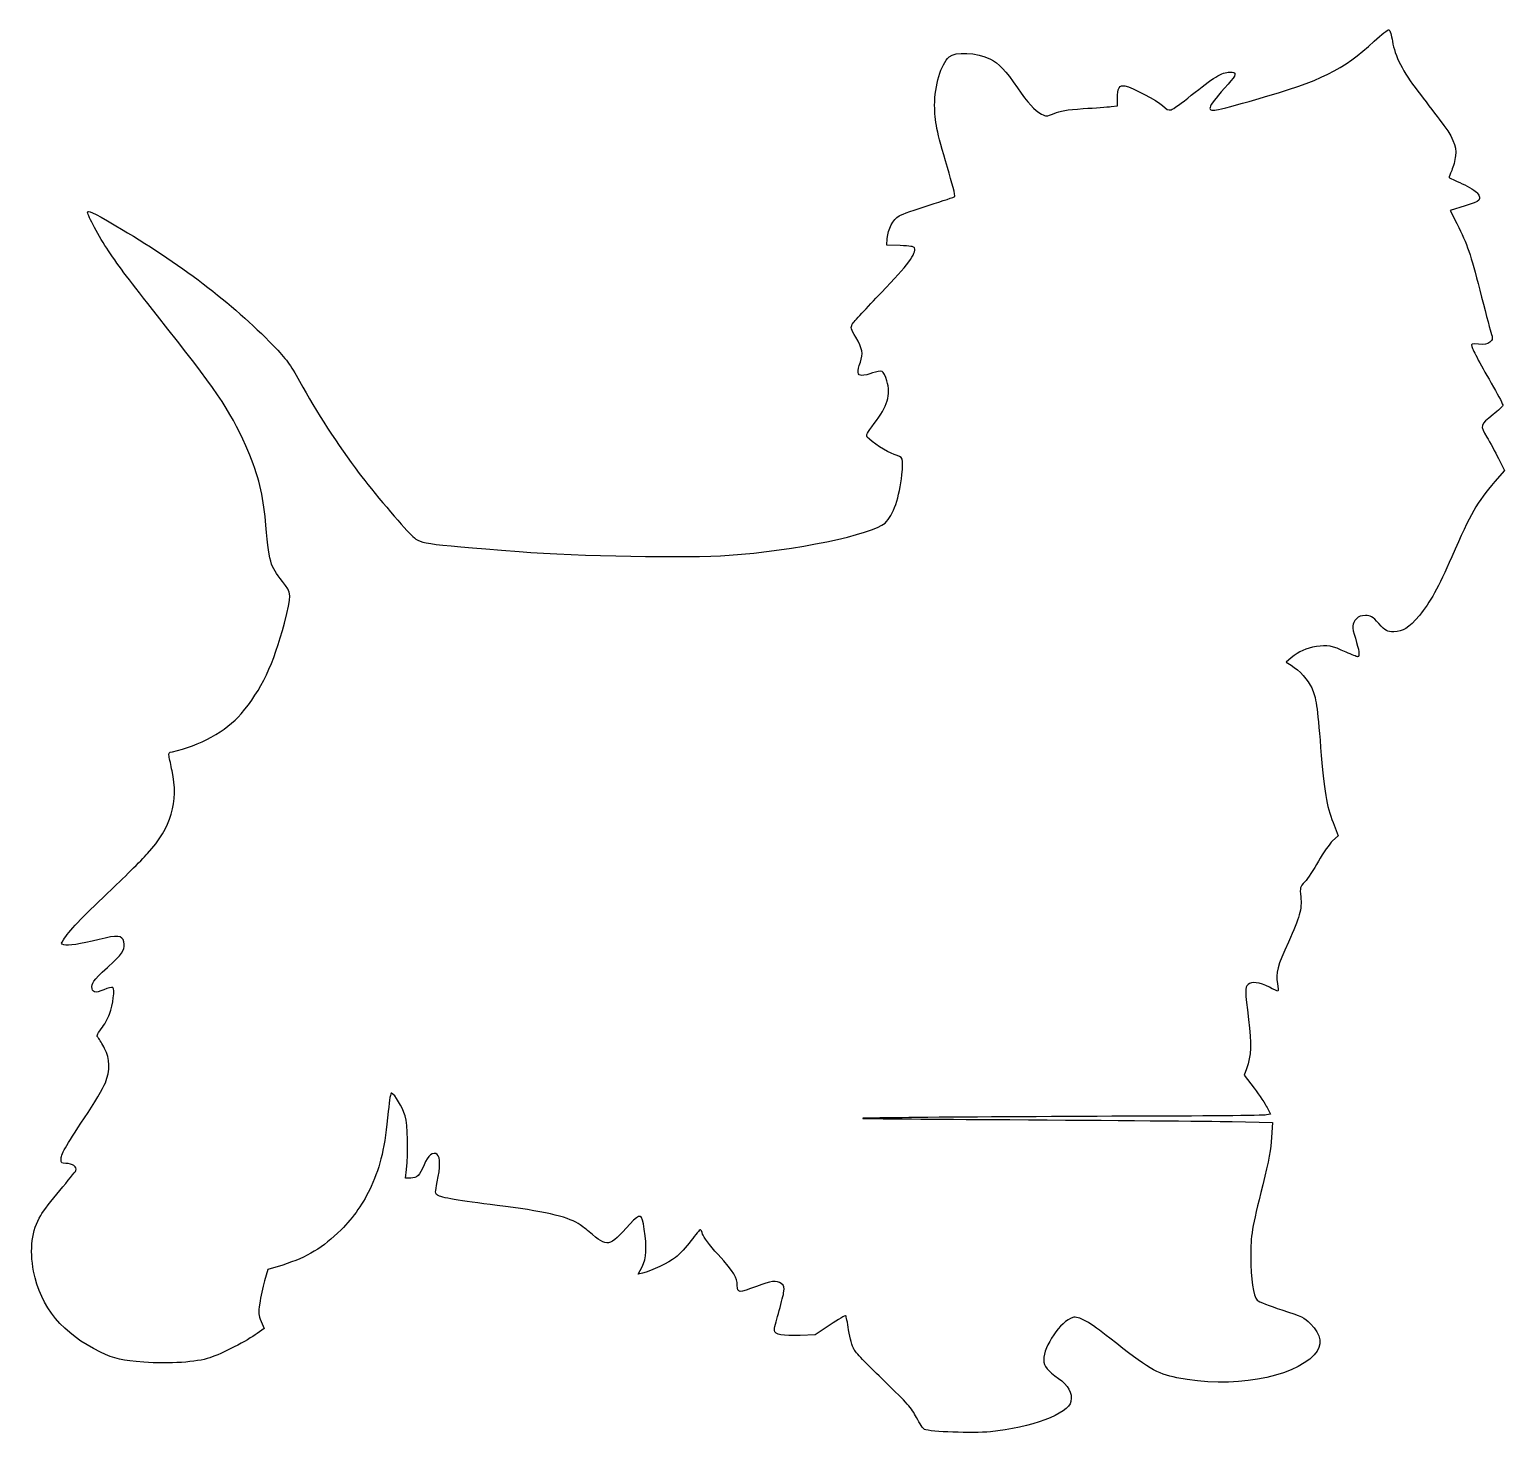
# Model space of a CAD drawing. Header units: centimetres. Extents: x -17.7 to 17.6, y -16.8 to 16.8.
import ezdxf

# ---------------------------------------------------------------- set-up
doc = ezdxf.new("R2010")
doc.units = ezdxf.units.CM
doc.header["$MEASUREMENT"] = 0
doc.layers.add('Layer 1', color=7, linetype='Continuous')

msp = doc.modelspace()

# ---------------------------------------------------------------- linework, layer by layer
at = {"layer": 'Layer 1'}
msp.add_open_spline([(14.50975, 16.52764), (13.75833, 15.82914), (13.25739, 15.58572), (11.68047, 15.13064), (11.68047, 15.13064), (11.24655, 15.00364), (10.81969, 14.89428), (10.73855, 14.88017), (10.73855, 14.88017), (10.47397, 14.84489), (10.5163, 14.9472), (11.01372, 15.49753), (11.01372, 15.49753), (11.22186, 15.73036), (11.22891, 15.78681), (11.049, 15.78681), (11.049, 15.78681), (10.87614, 15.78681), (10.64331, 15.6457), (10.13178, 15.22942), (10.13178, 15.22942), (9.90953, 15.0495), (9.69434, 14.89428), (9.64847, 14.8837), (9.64847, 14.8837), (9.58497, 14.86959), (9.53558, 14.89076), (9.44386, 14.98248), (9.44386, 14.98248), (9.32039, 15.10242), (8.71714, 15.41992), (8.54075, 15.4552), (8.54075, 15.4552), (8.41022, 15.48342), (8.36083, 15.39876), (8.36083, 15.15534), (8.36083, 15.15534), (8.36083, 15.15534), (8.36083, 14.97895), (8.36083, 14.97895), (8.36083, 14.97895), (8.36083, 14.97895), (8.21266, 14.96131), (8.21266, 14.96131), (8.21266, 14.96131), (8.12799, 14.95073), (7.82813, 14.92956), (7.54591, 14.91192), (7.54591, 14.91192), (7.14374, 14.8837), (6.99558, 14.859), (6.84741, 14.7955), (6.84741, 14.7955), (6.66397, 14.71789), (6.65691, 14.71789), (6.54402, 14.77786), (6.54402, 14.77786), (6.38174, 14.86605), (6.21594, 15.0495), (5.96899, 15.40933), (5.96899, 15.40933), (5.68677, 15.82561), (5.51743, 16.002), (5.32341, 16.09725), (5.32341, 16.09725), (4.9918, 16.25953), (4.48027, 16.28422), (4.3321, 16.15017), (4.3321, 16.15017), (4.13807, 15.97378), (3.98638, 15.46578), (3.98638, 14.98953), (3.98638, 14.98953), (3.98638, 14.605), (4.03224, 14.38275), (4.2933, 13.50434), (4.2933, 13.50434), (4.40266, 13.1304), (4.4838, 12.81642), (4.47322, 12.80584), (4.47322, 12.80584), (4.46264, 12.79526), (4.18394, 12.70353), (3.85586, 12.5977), (3.85586, 12.5977), (3.52425, 12.49539), (3.19969, 12.37898), (3.13619, 12.3437), (3.13619, 12.3437), (2.99155, 12.26256), (2.86808, 12.02267), (2.85044, 11.80042), (2.85044, 11.80042), (2.85044, 11.80042), (2.83986, 11.64167), (2.83986, 11.64167), (2.83986, 11.64167), (2.83986, 11.64167), (3.16442, 11.63109), (3.16442, 11.63109), (3.16442, 11.63109), (3.39373, 11.62403), (3.4925, 11.6064), (3.50309, 11.57465), (3.50309, 11.57465), (3.55248, 11.44412), (3.34787, 11.16543), (2.71287, 10.50926), (2.71287, 10.50926), (2.35656, 10.13884), (2.04259, 9.79665), (2.01437, 9.74726), (2.01437, 9.74726), (1.97204, 9.66259), (1.97909, 9.6379), (2.09904, 9.43329), (2.09904, 9.43329), (2.25779, 9.16165), (2.27896, 9.04171), (2.2084, 8.84062), (2.2084, 8.84062), (2.12373, 8.60426), (2.13432, 8.51959), (2.24368, 8.51959), (2.24368, 8.51959), (2.2966, 8.51959), (2.41301, 8.54781), (2.50121, 8.57956), (2.50121, 8.57956), (2.59293, 8.61131), (2.69524, 8.62895), (2.72699, 8.61484), (2.72699, 8.61484), (2.75874, 8.60426), (2.80813, 8.50548), (2.84341, 8.39259), (2.84341, 8.39259), (2.94219, 8.05392), (2.86105, 7.78934), (2.53649, 7.36601), (2.53649, 7.36601), (2.36716, 7.14376), (2.33893, 7.08732), (2.37421, 7.04498), (2.37421, 7.04498), (2.47299, 6.92151), (2.83988, 6.68162), (3.01627, 6.6287), (3.01627, 6.6287), (3.23852, 6.55814), (3.24205, 6.55109), (3.19971, 6.13834), (3.19971, 6.13834), (3.14679, 5.60917), (2.9951, 5.1682), (2.79754, 4.98476), (2.79754, 4.98476), (2.50473, 4.71312), (0.6209, 4.32154), (-0.93485, 4.21218), (-0.93485, 4.21218), (-1.9191, 4.14515), (-4.55435, 4.19101), (-5.96193, 4.30037), (-5.96193, 4.30037), (-8.39257, 4.4944), (-8.31849, 4.48029), (-8.55132, 4.70254), (-8.55132, 4.70254), (-8.7524, 4.9001), (-9.49324, 5.77146), (-9.7931, 6.17362), (-9.7931, 6.17362), (-10.30816, 6.85801), (-10.81616, 7.64118), (-11.22185, 8.38201), (-11.22185, 8.38201), (-11.44763, 8.79476), (-11.53229, 8.90412), (-11.85332, 9.23926), (-11.85332, 9.23926), (-12.83051, 10.2482), (-14.09699, 11.21482), (-15.62451, 12.10734), (-15.62451, 12.10734), (-16.19601, 12.44248), (-16.29832, 12.49187), (-16.29832, 12.42484), (-16.29832, 12.42484), (-16.29832, 12.35076), (-16.01963, 11.8357), (-15.79738, 11.50409), (-15.79738, 11.50409), (-15.52927, 11.10545), (-15.29996, 10.80206), (-14.62263, 9.94834), (-14.62263, 9.94834), (-13.2221, 8.18092), (-12.89755, 7.70467), (-12.50949, 6.83684), (-12.50949, 6.83684), (-12.23785, 6.22653), (-12.10732, 5.74323), (-12.04735, 5.14351), (-12.04735, 5.14351), (-11.93446, 3.96523), (-11.93799, 3.97934), (-11.62754, 3.58423), (-11.62754, 3.58423), (-11.40882, 3.30554), (-11.40882, 3.27379), (-11.58521, 2.5894), (-11.58521, 2.5894), (-11.84274, 1.60162), (-12.13202, 0.99484), (-12.62238, 0.41276), (-12.62238, 0.41276), (-12.9681, 0.00707), (-13.6278, -0.3563), (-14.26632, -0.49388), (-14.26632, -0.49388), (-14.35451, -0.51152), (-14.3651, -0.52563), (-14.34746, -0.6103), (-14.34746, -0.6103), (-14.33335, -0.66322), (-14.3016, -0.81491), (-14.27338, -0.95249), (-14.27338, -0.95249), (-14.1111, -1.69332), (-14.29455, -2.30716), (-14.85899, -2.93157), (-14.85899, -2.93157), (-15.02127, -3.10443), (-15.44813, -3.53129), (-15.81149, -3.87349), (-15.81149, -3.87349), (-16.44296, -4.47321), (-16.74635, -4.79424), (-16.87688, -4.99885), (-16.87688, -4.99885), (-16.93685, -5.08704), (-16.93332, -5.0941), (-16.86277, -5.11527), (-16.86277, -5.11527), (-16.75694, -5.14702), (-16.48883, -5.10821), (-16.02316, -4.9918), (-16.02316, -4.9918), (-15.58219, -4.87891), (-15.4693, -4.88949), (-15.43049, -5.04472), (-15.43049, -5.04472), (-15.39168, -5.19994), (-15.45166, -5.31636), (-15.67038, -5.51744), (-15.67038, -5.51744), (-16.12899, -5.93725), (-16.19249, -6.01133), (-16.19249, -6.12069), (-16.19249, -6.12069), (-16.19249, -6.26533), (-16.12193, -6.2865), (-15.91027, -6.19477), (-15.91027, -6.19477), (-15.81149, -6.15244), (-15.71624, -6.12774), (-15.69508, -6.14185), (-15.69508, -6.14185), (-15.63864, -6.1736), (-15.68802, -6.54402), (-15.77269, -6.78038), (-15.77269, -6.78038), (-15.81502, -6.88269), (-15.89969, -7.04144), (-15.97025, -7.12963), (-15.97025, -7.12963), (-16.07961, -7.27427), (-16.08667, -7.29896), (-16.04081, -7.34835), (-16.04081, -7.34835), (-16.01259, -7.38363), (-15.94203, -7.49652), (-15.88912, -7.60235), (-15.88912, -7.60235), (-15.75859, -7.84929), (-15.75506, -8.12446), (-15.87148, -8.42785), (-15.87148, -8.42785), (-15.91734, -8.54074), (-16.14312, -8.91821), (-16.37242, -9.26393), (-16.37242, -9.26393), (-16.83809, -9.96949), (-16.93334, -10.13529), (-16.93334, -10.26582), (-16.93334, -10.26582), (-16.93334, -10.34343), (-16.91923, -10.35401), (-16.81692, -10.35401), (-16.81692, -10.35401), (-16.6617, -10.35401), (-16.5347, -10.4422), (-16.57703, -10.52334), (-16.57703, -10.52334), (-16.59467, -10.55862), (-16.76753, -10.77028), (-16.96156, -11.00312), (-16.96156, -11.00312), (-17.15206, -11.23243), (-17.3602, -11.50054), (-17.42017, -11.59931), (-17.42017, -11.59931), (-17.63184, -11.95209), (-17.68828, -12.4107), (-17.5895, -12.93634), (-17.5895, -12.93634), (-17.42369, -13.79359), (-16.88394, -14.44623), (-15.99142, -14.87309), (-15.99142, -14.87309), (-15.64217, -15.0389), (-15.46578, -15.08123), (-14.95425, -15.11651), (-14.95425, -15.11651), (-14.34394, -15.15884), (-13.68072, -15.11651), (-13.37028, -15.01068), (-13.37028, -15.01068), (-13.09159, -14.91896), (-12.46364, -14.5944), (-12.23434, -14.4286), (-12.23434, -14.4286), (-12.23434, -14.4286), (-12.06853, -14.30513), (-12.06853, -14.30513), (-12.06853, -14.30513), (-12.06853, -14.30513), (-12.14261, -14.13932), (-12.14261, -14.13932), (-12.14261, -14.13932), (-12.20964, -13.9841), (-12.21317, -13.95235), (-12.17436, -13.7054), (-12.17436, -13.7054), (-12.15319, -13.56076), (-12.10028, -13.31734), (-12.05794, -13.16918), (-12.05794, -13.16918), (-12.05794, -13.16918), (-11.98033, -12.89754), (-11.98033, -12.89754), (-11.98033, -12.89754), (-11.98033, -12.89754), (-11.62402, -12.78818), (-11.62402, -12.78818), (-11.62402, -12.78818), (-11.02783, -12.59768), (-10.67152, -12.38249), (-10.22702, -11.94504), (-10.22702, -11.94504), (-9.93069, -11.64871), (-9.68727, -11.29946), (-9.50735, -10.90435), (-9.50735, -10.90435), (-9.27804, -10.39988), (-9.17927, -9.96949), (-9.09813, -9.10871), (-9.09813, -9.10871), (-9.06991, -8.81238), (-9.04169, -8.66068), (-9.01699, -8.67127), (-9.01699, -8.67127), (-8.94291, -8.69244), (-8.75241, -9.01346), (-8.69243, -9.21808), (-8.69243, -9.21808), (-8.62893, -9.42975), (-8.61482, -10.08591), (-8.66068, -10.50219), (-8.66068, -10.50219), (-8.66068, -10.50219), (-8.68537, -10.7068), (-8.68537, -10.7068), (-8.68537, -10.7068), (-8.68537, -10.7068), (-8.55837, -10.7068), (-8.55837, -10.7068), (-8.55837, -10.7068), (-8.40668, -10.7068), (-8.3467, -10.64683), (-8.24087, -10.38577), (-8.24087, -10.38577), (-8.1562, -10.16705), (-8.01862, -10.06121), (-7.92337, -10.13883), (-7.92337, -10.13883), (-7.84929, -10.20233), (-7.84929, -10.44222), (-7.92337, -10.79852), (-7.92337, -10.79852), (-7.97629, -11.05252), (-7.97629, -11.07369), (-7.91984, -11.11602), (-7.91984, -11.11602), (-7.84223, -11.17246), (-7.39773, -11.25008), (-6.49109, -11.35944), (-6.49109, -11.35944), (-5.39042, -11.49702), (-4.82951, -11.62402), (-4.55081, -11.79336), (-4.55081, -11.79336), (-4.50142, -11.82511), (-4.38148, -11.9133), (-4.28623, -11.99444), (-4.28623, -11.99444), (-3.82762, -12.37191), (-3.82762, -12.37191), (-3.30551, -11.80394), (-3.30551, -11.80394), (-3.05857, -11.53583), (-3.02329, -11.54994), (-2.96684, -11.92741), (-2.96684, -11.92741), (-2.89981, -12.37544), (-2.91392, -12.62238), (-3.01976, -12.83052), (-3.01976, -12.83052), (-3.01976, -12.83052), (-3.11148, -13.01044), (-3.11148, -13.01044), (-3.11148, -13.01044), (-3.11148, -13.01044), (-3.00917, -12.98575), (-3.00917, -12.98575), (-3.00917, -12.98575), (-2.78692, -12.92931), (-2.38475, -12.73528), (-2.22248, -12.60828), (-2.22248, -12.60828), (-2.1237, -12.53067), (-1.9579, -12.35075), (-1.84854, -12.20611), (-1.84854, -12.20611), (-1.73918, -12.06147), (-1.63687, -11.94153), (-1.62276, -11.94153), (-1.62276, -11.94153), (-1.60512, -11.94153), (-1.58395, -11.98739), (-1.56984, -12.04736), (-1.56984, -12.04736), (-1.55573, -12.10733), (-1.40403, -12.30842), (-1.19942, -12.53772), (-1.19942, -12.53772), (-0.80078, -12.98222), (-0.74081, -13.081), (-0.74081, -13.28208), (-0.74081, -13.28208), (-0.74081, -13.462), (-0.702, -13.46552), (-0.27867, -13.29972), (-0.27867, -13.29972), (0.07764, -13.16214), (0.19405, -13.14803), (0.314, -13.23269), (0.314, -13.23269), (0.38456, -13.28561), (0.39161, -13.3103), (0.37044, -13.45141), (0.37044, -13.45141), (0.35633, -13.5396), (0.29988, -13.76185), (0.24344, -13.94883), (0.24344, -13.94883), (0.187, -14.1358), (0.14466, -14.31925), (0.14819, -14.35452), (0.14819, -14.35452), (0.1623, -14.45683), (0.34575, -14.4921), (0.76202, -14.47446), (0.76202, -14.47446), (0.76202, -14.47446), (1.12185, -14.46388), (1.12185, -14.46388), (1.12185, -14.46388), (1.12185, -14.46388), (1.48168, -14.22399), (1.48168, -14.22399), (1.48168, -14.22399), (1.67924, -14.08993), (1.84857, -13.99116), (1.85915, -14.00174), (1.85915, -14.00174), (1.86973, -14.01232), (1.90148, -14.16755), (1.92618, -14.34393), (1.92618, -14.34393), (1.95793, -14.5556), (2.00379, -14.7214), (2.06024, -14.81665), (2.06024, -14.81665), (2.10963, -14.89779), (2.43418, -15.23646), (2.78343, -15.57159), (2.78343, -15.57159), (3.33729, -16.10428), (3.43254, -16.21012), (3.55249, -16.43942), (3.55249, -16.43942), (3.62657, -16.58406), (3.71124, -16.71459), (3.73946, -16.72517), (3.73946, -16.72517), (3.88763, -16.78514), (4.88952, -16.82395), (5.3199, -16.78161), (5.3199, -16.78161), (6.27946, -16.69342), (7.19668, -16.35122), (7.24959, -16.05489), (7.24959, -16.05489), (7.2884, -15.85733), (7.17903, -15.65978), (6.94973, -15.50456), (6.94973, -15.50456), (6.6922, -15.32817), (6.59695, -15.20823), (6.59695, -15.06006), (6.59695, -15.06006), (6.59695, -14.72845), (7.00264, -14.13578), (7.29545, -14.04406), (7.29545, -14.04406), (7.42598, -14.00173), (7.7082, -14.16048), (8.18445, -14.54148), (8.18445, -14.54148), (9.09814, -15.2682), (9.29923, -15.38815), (9.78959, -15.48692), (9.78959, -15.48692), (11.08428, -15.7515), (12.54831, -15.50456), (13.07748, -14.93659), (13.07748, -14.93659), (13.28209, -14.71434), (13.25034, -14.45681), (12.98576, -14.19576), (12.98576, -14.19576), (12.83759, -14.04407), (12.78115, -14.01937), (12.29784, -13.86062), (12.29784, -13.86062), (12.00856, -13.7689), (11.74398, -13.66659), (11.7087, -13.63131), (11.7087, -13.63131), (11.62051, -13.54312), (11.55701, -13.11273), (11.55701, -12.59414), (11.55701, -12.59414), (11.55348, -12.0685), (11.57818, -11.92739), (11.84276, -10.86553), (11.84276, -10.86553), (11.9874, -10.28345), (12.04032, -10.00122), (12.05443, -9.73311), (12.05443, -9.73311), (12.05443, -9.73311), (12.0756, -9.3768), (12.0756, -9.3768), (12.0756, -9.3768), (12.0756, -9.3768), (11.10899, -9.35211), (11.10899, -9.35211), (11.10899, -9.35211), (10.5763, -9.34153), (8.18093, -9.32036), (5.78557, -9.30625), (5.78557, -9.30625), (1.71451, -9.27803), (1.55576, -9.27803), (3.36904, -9.25686), (3.36904, -9.25686), (4.43796, -9.24628), (6.77687, -9.23217), (8.57251, -9.22511), (8.57251, -9.22511), (10.36815, -9.22158), (11.87804, -9.20747), (11.93095, -9.19336), (11.93095, -9.19336), (11.93095, -9.19336), (12.02973, -9.17219), (12.02973, -9.17219), (12.02973, -9.17219), (12.02973, -9.17219), (11.94859, -9.01697), (11.94859, -9.01697), (11.94859, -9.01697), (11.90626, -8.93583), (11.76515, -8.72416), (11.63462, -8.5513), (11.63462, -8.5513), (11.63462, -8.5513), (11.39826, -8.24086), (11.39826, -8.24086), (11.39826, -8.24086), (11.39826, -8.24086), (11.45118, -8.09269), (11.45118, -8.09269), (11.45118, -8.09269), (11.5676, -7.75402), (11.57818, -7.50355), (11.5041, -6.90383), (11.5041, -6.90383), (11.41591, -6.22297), (11.41238, -6.14183), (11.48999, -6.06775), (11.48999, -6.06775), (11.5676, -5.98661), (11.76868, -6.01483), (12.00152, -6.13478), (12.00152, -6.13478), (12.09677, -6.18417), (12.18849, -6.2265), (12.2026, -6.2265), (12.2026, -6.2265), (12.22024, -6.2265), (12.21671, -6.14536), (12.19554, -6.04658), (12.19554, -6.04658), (12.14615, -5.79964), (12.19554, -5.61972), (12.4566, -5.05175), (12.4566, -5.05175), (12.72824, -4.46261), (12.78116, -4.26506), (12.75293, -3.96872), (12.75293, -3.96872), (12.73176, -3.74294), (12.73176, -3.73589), (12.85171, -3.60889), (12.85171, -3.60889), (12.91521, -3.53833), (13.06338, -3.31608), (13.17627, -3.11853), (13.17627, -3.11853), (13.29269, -2.91745), (13.44085, -2.6952), (13.51494, -2.62817), (13.51494, -2.62817), (13.51494, -2.62817), (13.64547, -2.5047), (13.64547, -2.5047), (13.64547, -2.5047), (13.64547, -2.5047), (13.52553, -2.19073), (13.52553, -2.19073), (13.52553, -2.19073), (13.36678, -1.77798), (13.31739, -1.46754), (13.2292, -0.39509), (13.2292, -0.39509), (13.14806, 0.61033), (13.11984, 0.80083), (13.01753, 1.03366), (13.01753, 1.03366), (12.93639, 1.21358), (12.71414, 1.46052), (12.52717, 1.57694), (12.52717, 1.57694), (12.52717, 1.57694), (12.40723, 1.65455), (12.40723, 1.65455), (12.40723, 1.65455), (12.40723, 1.65455), (12.52717, 1.75686), (12.52717, 1.75686), (12.52717, 1.75686), (12.71061, 1.90855), (12.87995, 1.98617), (13.12689, 2.02497), (13.12689, 2.02497), (13.38795, 2.0673), (13.50436, 2.04614), (13.8395, 1.89091), (13.8395, 1.89091), (13.97356, 1.83094), (14.09703, 1.78155), (14.11467, 1.78155), (14.11467, 1.78155), (14.17111, 1.78155), (14.14995, 1.94383), (14.06175, 2.22605), (14.06175, 2.22605), (13.97003, 2.5118), (13.97356, 2.56472), (14.08644, 2.69172), (14.08644, 2.69172), (14.13936, 2.74816), (14.19933, 2.76933), (14.30163, 2.76933), (14.30163, 2.76933), (14.42863, 2.76933), (14.46391, 2.74816), (14.62266, 2.5753), (14.62266, 2.5753), (14.79552, 2.38833), (14.81316, 2.38127), (14.98249, 2.38127), (14.98249, 2.38127), (15.20474, 2.38127), (15.32821, 2.46241), (15.5928, 2.77285), (15.5928, 2.77285), (15.85386, 3.08682), (16.04436, 3.43254), (16.36891, 4.17338), (16.36891, 4.17338), (16.82752, 5.23171), (16.9651, 5.4716), (17.40255, 5.9796), (17.40255, 5.9796), (17.40255, 5.9796), (17.63186, 6.24418), (17.63186, 6.24418), (17.63186, 6.24418), (17.63186, 6.24418), (17.49075, 6.5264), (17.49075, 6.5264), (17.49075, 6.5264), (17.41314, 6.68162), (17.28614, 6.91446), (17.20853, 7.04498), (17.20853, 7.04498), (17.04272, 7.32367), (17.04625, 7.3272), (17.36022, 7.5812), (17.36022, 7.5812), (17.48016, 7.67998), (17.586, 7.77876), (17.59305, 7.79639), (17.59305, 7.79639), (17.60011, 7.81756), (17.4978, 8.01511), (17.3708, 8.23736), (17.3708, 8.23736), (17.06388, 8.76653), (16.87691, 9.1193), (16.84869, 9.21103), (16.84869, 9.21103), (16.82752, 9.27806), (16.83811, 9.28159), (17.01097, 9.26747), (17.01097, 9.26747), (17.15914, 9.25689), (17.21558, 9.26747), (17.27908, 9.31686), (17.27908, 9.31686), (17.35316, 9.38389), (17.35669, 9.38742), (17.30377, 9.56028), (17.30377, 9.56028), (17.27202, 9.65906), (17.1556, 10.11061), (17.03919, 10.5657), (17.03919, 10.5657), (16.82047, 11.43001), (16.74638, 11.6452), (16.48886, 12.16026), (16.48886, 12.16026), (16.48886, 12.16026), (16.33364, 12.46718), (16.33364, 12.46718), (16.33364, 12.46718), (16.33364, 12.46718), (16.68642, 12.58007), (16.68642, 12.58007), (16.68642, 12.58007), (17.06389, 12.70001), (17.09211, 12.73176), (16.97923, 12.89051), (16.97923, 12.89051), (16.94748, 12.93637), (16.7852, 13.03868), (16.6194, 13.11276), (16.6194, 13.11276), (16.45359, 13.19037), (16.31248, 13.2574), (16.30543, 13.26093), (16.30543, 13.26093), (16.3019, 13.26799), (16.33012, 13.34207), (16.36893, 13.43026), (16.36893, 13.43026), (16.40421, 13.51493), (16.44654, 13.67368), (16.46065, 13.77951), (16.46065, 13.77951), (16.48887, 14.02645), (16.39715, 14.23107), (16.06907, 14.65793), (16.06907, 14.65793), (15.94207, 14.82374), (15.71276, 15.1236), (15.55401, 15.32821), (15.55401, 15.32821), (15.20123, 15.79035), (15.0072, 16.17488), (14.94723, 16.52413), (14.94723, 16.52413), (14.92606, 16.66877), (14.88726, 16.79224), (14.86256, 16.7993), (14.86256, 16.7993), (14.84139, 16.80636), (14.68264, 16.68288), (14.50978, 16.52766), (14.50978, 16.52766), (14.50978, 16.52766), (14.50975, 16.52764), (14.50975, 16.52764)], degree=3, knots=[0, 0, 0, 0, 0.00480769, 0.00480769, 0.00480769, 0.00480769, 0.00961538, 0.00961538, 0.00961538, 0.00961538, 0.01442308, 0.01442308, 0.01442308, 0.01442308, 0.01923077, 0.01923077, 0.01923077, 0.01923077, 0.02403846, 0.02403846, 0.02403846, 0.02403846, 0.02884615, 0.02884615, 0.02884615, 0.02884615, 0.03365385, 0.03365385, 0.03365385, 0.03365385, 0.03846154, 0.03846154, 0.03846154, 0.03846154, 0.04326923, 0.04326923, 0.04326923, 0.04326923, 0.04807692, 0.04807692, 0.04807692, 0.04807692, 0.05288462, 0.05288462, 0.05288462, 0.05288462, 0.05769231, 0.05769231, 0.05769231, 0.05769231, 0.0625, 0.0625, 0.0625, 0.0625, 0.06730769, 0.06730769, 0.06730769, 0.06730769, 0.07211538, 0.07211538, 0.07211538, 0.07211538, 0.07692308, 0.07692308, 0.07692308, 0.07692308, 0.08173077, 0.08173077, 0.08173077, 0.08173077, 0.08653846, 0.08653846, 0.08653846, 0.08653846, 0.09134615, 0.09134615, 0.09134615, 0.09134615, 0.09615385, 0.09615385, 0.09615385, 0.09615385, 0.10096154, 0.10096154, 0.10096154, 0.10096154, 0.10576923, 0.10576923, 0.10576923, 0.10576923, 0.11057692, 0.11057692, 0.11057692, 0.11057692, 0.11538462, 0.11538462, 0.11538462, 0.11538462, 0.12019231, 0.12019231, 0.12019231, 0.12019231, 0.125, 0.125, 0.125, 0.125, 0.12980769, 0.12980769, 0.12980769, 0.12980769, 0.13461538, 0.13461538, 0.13461538, 0.13461538, 0.13942308, 0.13942308, 0.13942308, 0.13942308, 0.14423077, 0.14423077, 0.14423077, 0.14423077, 0.14903846, 0.14903846, 0.14903846, 0.14903846, 0.15384615, 0.15384615, 0.15384615, 0.15384615, 0.15865385, 0.15865385, 0.15865385, 0.15865385, 0.16346154, 0.16346154, 0.16346154, 0.16346154, 0.16826923, 0.16826923, 0.16826923, 0.16826923, 0.17307692, 0.17307692, 0.17307692, 0.17307692, 0.17788462, 0.17788462, 0.17788462, 0.17788462, 0.18269231, 0.18269231, 0.18269231, 0.18269231, 0.1875, 0.1875, 0.1875, 0.1875, 0.19230769, 0.19230769, 0.19230769, 0.19230769, 0.19711538, 0.19711538, 0.19711538, 0.19711538, 0.20192308, 0.20192308, 0.20192308, 0.20192308, 0.20673077, 0.20673077, 0.20673077, 0.20673077, 0.21153846, 0.21153846, 0.21153846, 0.21153846, 0.21634615, 0.21634615, 0.21634615, 0.21634615, 0.22115385, 0.22115385, 0.22115385, 0.22115385, 0.22596154, 0.22596154, 0.22596154, 0.22596154, 0.23076923, 0.23076923, 0.23076923, 0.23076923, 0.23557692, 0.23557692, 0.23557692, 0.23557692, 0.24038462, 0.24038462, 0.24038462, 0.24038462, 0.24519231, 0.24519231, 0.24519231, 0.24519231, 0.25, 0.25, 0.25, 0.25, 0.25480769, 0.25480769, 0.25480769, 0.25480769, 0.25961538, 0.25961538, 0.25961538, 0.25961538, 0.26442308, 0.26442308, 0.26442308, 0.26442308, 0.26923077, 0.26923077, 0.26923077, 0.26923077, 0.27403846, 0.27403846, 0.27403846, 0.27403846, 0.27884615, 0.27884615, 0.27884615, 0.27884615, 0.28365385, 0.28365385, 0.28365385, 0.28365385, 0.28846154, 0.28846154, 0.28846154, 0.28846154, 0.29326923, 0.29326923, 0.29326923, 0.29326923, 0.29807692, 0.29807692, 0.29807692, 0.29807692, 0.30288462, 0.30288462, 0.30288462, 0.30288462, 0.30769231, 0.30769231, 0.30769231, 0.30769231, 0.3125, 0.3125, 0.3125, 0.3125, 0.31730769, 0.31730769, 0.31730769, 0.31730769, 0.32211538, 0.32211538, 0.32211538, 0.32211538, 0.32692308, 0.32692308, 0.32692308, 0.32692308, 0.33173077, 0.33173077, 0.33173077, 0.33173077, 0.33653846, 0.33653846, 0.33653846, 0.33653846, 0.34134615, 0.34134615, 0.34134615, 0.34134615, 0.34615385, 0.34615385, 0.34615385, 0.34615385, 0.35096154, 0.35096154, 0.35096154, 0.35096154, 0.35576923, 0.35576923, 0.35576923, 0.35576923, 0.36057692, 0.36057692, 0.36057692, 0.36057692, 0.36538462, 0.36538462, 0.36538462, 0.36538462, 0.37019231, 0.37019231, 0.37019231, 0.37019231, 0.375, 0.375, 0.375, 0.375, 0.37980769, 0.37980769, 0.37980769, 0.37980769, 0.38461538, 0.38461538, 0.38461538, 0.38461538, 0.38942308, 0.38942308, 0.38942308, 0.38942308, 0.39423077, 0.39423077, 0.39423077, 0.39423077, 0.39903846, 0.39903846, 0.39903846, 0.39903846, 0.40384615, 0.40384615, 0.40384615, 0.40384615, 0.40865385, 0.40865385, 0.40865385, 0.40865385, 0.41346154, 0.41346154, 0.41346154, 0.41346154, 0.41826923, 0.41826923, 0.41826923, 0.41826923, 0.42307692, 0.42307692, 0.42307692, 0.42307692, 0.42788462, 0.42788462, 0.42788462, 0.42788462, 0.43269231, 0.43269231, 0.43269231, 0.43269231, 0.4375, 0.4375, 0.4375, 0.4375, 0.44230769, 0.44230769, 0.44230769, 0.44230769, 0.44711538, 0.44711538, 0.44711538, 0.44711538, 0.45192308, 0.45192308, 0.45192308, 0.45192308, 0.45673077, 0.45673077, 0.45673077, 0.45673077, 0.46153846, 0.46153846, 0.46153846, 0.46153846, 0.46634615, 0.46634615, 0.46634615, 0.46634615, 0.47115385, 0.47115385, 0.47115385, 0.47115385, 0.47596154, 0.47596154, 0.47596154, 0.47596154, 0.48076923, 0.48076923, 0.48076923, 0.48076923, 0.48557692, 0.48557692, 0.48557692, 0.48557692, 0.49038462, 0.49038462, 0.49038462, 0.49038462, 0.49519231, 0.49519231, 0.49519231, 0.49519231, 0.5, 0.5, 0.5, 0.5, 0.50480769, 0.50480769, 0.50480769, 0.50480769, 0.50961538, 0.50961538, 0.50961538, 0.50961538, 0.51442308, 0.51442308, 0.51442308, 0.51442308, 0.51923077, 0.51923077, 0.51923077, 0.51923077, 0.52403846, 0.52403846, 0.52403846, 0.52403846, 0.52884615, 0.52884615, 0.52884615, 0.52884615, 0.53365385, 0.53365385, 0.53365385, 0.53365385, 0.53846154, 0.53846154, 0.53846154, 0.53846154, 0.54326923, 0.54326923, 0.54326923, 0.54326923, 0.54807692, 0.54807692, 0.54807692, 0.54807692, 0.55288462, 0.55288462, 0.55288462, 0.55288462, 0.55769231, 0.55769231, 0.55769231, 0.55769231, 0.5625, 0.5625, 0.5625, 0.5625, 0.56730769, 0.56730769, 0.56730769, 0.56730769, 0.57211538, 0.57211538, 0.57211538, 0.57211538, 0.57692308, 0.57692308, 0.57692308, 0.57692308, 0.58173077, 0.58173077, 0.58173077, 0.58173077, 0.58653846, 0.58653846, 0.58653846, 0.58653846, 0.59134615, 0.59134615, 0.59134615, 0.59134615, 0.59615385, 0.59615385, 0.59615385, 0.59615385, 0.60096154, 0.60096154, 0.60096154, 0.60096154, 0.60576923, 0.60576923, 0.60576923, 0.60576923, 0.61057692, 0.61057692, 0.61057692, 0.61057692, 0.61538462, 0.61538462, 0.61538462, 0.61538462, 0.62019231, 0.62019231, 0.62019231, 0.62019231, 0.625, 0.625, 0.625, 0.625, 0.62980769, 0.62980769, 0.62980769, 0.62980769, 0.63461538, 0.63461538, 0.63461538, 0.63461538, 0.63942308, 0.63942308, 0.63942308, 0.63942308, 0.64423077, 0.64423077, 0.64423077, 0.64423077, 0.64903846, 0.64903846, 0.64903846, 0.64903846, 0.65384615, 0.65384615, 0.65384615, 0.65384615, 0.65865385, 0.65865385, 0.65865385, 0.65865385, 0.66346154, 0.66346154, 0.66346154, 0.66346154, 0.66826923, 0.66826923, 0.66826923, 0.66826923, 0.67307692, 0.67307692, 0.67307692, 0.67307692, 0.67788462, 0.67788462, 0.67788462, 0.67788462, 0.68269231, 0.68269231, 0.68269231, 0.68269231, 0.6875, 0.6875, 0.6875, 0.6875, 0.69230769, 0.69230769, 0.69230769, 0.69230769, 0.69711538, 0.69711538, 0.69711538, 0.69711538, 0.70192308, 0.70192308, 0.70192308, 0.70192308, 0.70673077, 0.70673077, 0.70673077, 0.70673077, 0.71153846, 0.71153846, 0.71153846, 0.71153846, 0.71634615, 0.71634615, 0.71634615, 0.71634615, 0.72115385, 0.72115385, 0.72115385, 0.72115385, 0.72596154, 0.72596154, 0.72596154, 0.72596154, 0.73076923, 0.73076923, 0.73076923, 0.73076923, 0.73557692, 0.73557692, 0.73557692, 0.73557692, 0.74038462, 0.74038462, 0.74038462, 0.74038462, 0.74519231, 0.74519231, 0.74519231, 0.74519231, 0.75, 0.75, 0.75, 0.75, 0.75480769, 0.75480769, 0.75480769, 0.75480769, 0.75961538, 0.75961538, 0.75961538, 0.75961538, 0.76442308, 0.76442308, 0.76442308, 0.76442308, 0.76923077, 0.76923077, 0.76923077, 0.76923077, 0.77403846, 0.77403846, 0.77403846, 0.77403846, 0.77884615, 0.77884615, 0.77884615, 0.77884615, 0.78365385, 0.78365385, 0.78365385, 0.78365385, 0.78846154, 0.78846154, 0.78846154, 0.78846154, 0.79326923, 0.79326923, 0.79326923, 0.79326923, 0.79807692, 0.79807692, 0.79807692, 0.79807692, 0.80288462, 0.80288462, 0.80288462, 0.80288462, 0.80769231, 0.80769231, 0.80769231, 0.80769231, 0.8125, 0.8125, 0.8125, 0.8125, 0.81730769, 0.81730769, 0.81730769, 0.81730769, 0.82211538, 0.82211538, 0.82211538, 0.82211538, 0.82692308, 0.82692308, 0.82692308, 0.82692308, 0.83173077, 0.83173077, 0.83173077, 0.83173077, 0.83653846, 0.83653846, 0.83653846, 0.83653846, 0.84134615, 0.84134615, 0.84134615, 0.84134615, 0.84615385, 0.84615385, 0.84615385, 0.84615385, 0.85096154, 0.85096154, 0.85096154, 0.85096154, 0.85576923, 0.85576923, 0.85576923, 0.85576923, 0.86057692, 0.86057692, 0.86057692, 0.86057692, 0.86538462, 0.86538462, 0.86538462, 0.86538462, 0.87019231, 0.87019231, 0.87019231, 0.87019231, 0.875, 0.875, 0.875, 0.875, 0.87980769, 0.87980769, 0.87980769, 0.87980769, 0.88461538, 0.88461538, 0.88461538, 0.88461538, 0.88942308, 0.88942308, 0.88942308, 0.88942308, 0.89423077, 0.89423077, 0.89423077, 0.89423077, 0.89903846, 0.89903846, 0.89903846, 0.89903846, 0.90384615, 0.90384615, 0.90384615, 0.90384615, 0.90865385, 0.90865385, 0.90865385, 0.90865385, 0.91346154, 0.91346154, 0.91346154, 0.91346154, 0.91826923, 0.91826923, 0.91826923, 0.91826923, 0.92307692, 0.92307692, 0.92307692, 0.92307692, 0.92788462, 0.92788462, 0.92788462, 0.92788462, 0.93269231, 0.93269231, 0.93269231, 0.93269231, 0.9375, 0.9375, 0.9375, 0.9375, 0.94230769, 0.94230769, 0.94230769, 0.94230769, 0.94711538, 0.94711538, 0.94711538, 0.94711538, 0.95192308, 0.95192308, 0.95192308, 0.95192308, 0.95673077, 0.95673077, 0.95673077, 0.95673077, 0.96153846, 0.96153846, 0.96153846, 0.96153846, 0.96634615, 0.96634615, 0.96634615, 0.96634615, 0.97115385, 0.97115385, 0.97115385, 0.97115385, 0.97596154, 0.97596154, 0.97596154, 0.97596154, 0.98076923, 0.98076923, 0.98076923, 0.98076923, 0.98557692, 0.98557692, 0.98557692, 0.98557692, 0.99038462, 0.99038462, 0.99038462, 0.99038462, 1, 1, 1, 1], dxfattribs=at)

doc.saveas('drawing.dxf')
